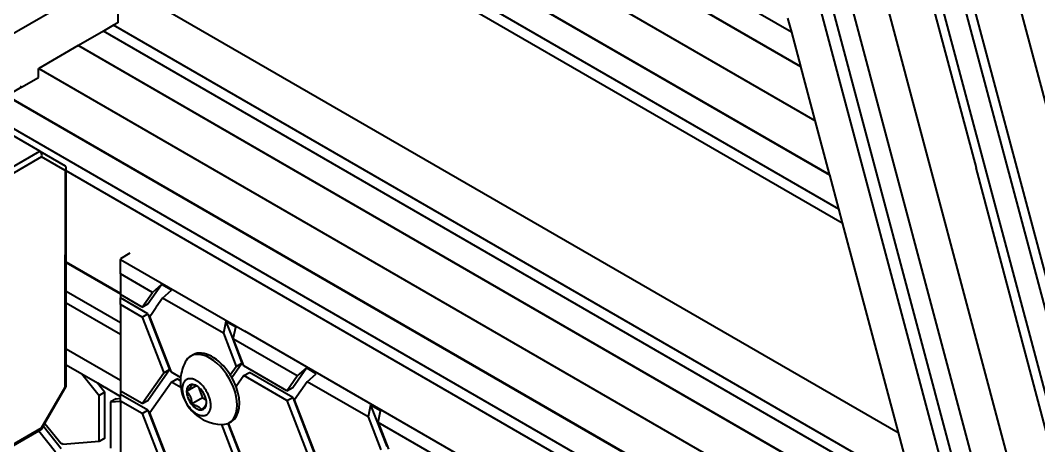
# Model space of a CAD drawing. Header units: millimetres. Extents: x 15 to 415, y 5 to 292.
# Drawn here: x 299.58 to 315.31, y 69.45 to 76.02 of the extents above; entities that cross this region are included whole.
import ezdxf

# ---------------------------------------------------------------- set-up
doc = ezdxf.new("R2010")
doc.units = ezdxf.units.MM
doc.layers.add('Geometries', color=7, linetype='Continuous')

msp = doc.modelspace()

# ---------------------------------------------------------------- linework, layer by layer
at = {"layer": 'Geometries', "linetype": 'Continuous', "lineweight": 40}
for p, q in [((316.9937, 66.1602), (300.184, 129.194)), ((317.0907, 63.9574), (299.7591, 128.9487)), ((316.3039, 63.7362), (299.0261, 128.5255)), ((315.2899, 64.3438), (298.7328, 126.4306)), ((300.3296, 126.2769), (314.3398, 73.7404)), ((315.0703, 64.4529), (298.7061, 125.8165)), ((315.6479, 64.1371), (299.2221, 125.7315)), ((300.2689, 120.6446), (315.2817, 64.3485)), ((310.9938, 91.2979), (315.4977, 74.4089)), ((311.4852, 75.8376), (293.4761, 86.2352)), ((293.4761, 85.7914), (311.6251, 75.313)), ((293.4761, 85.7861), (311.6267, 75.3068)), ((293.4761, 85.0819), (311.8487, 74.4744)), ((293.4761, 84.3777), (312.0707, 73.642)), ((293.4761, 84.3724), (312.0723, 73.6358)), ((293.4761, 83.9286), (312.2122, 73.1112)), ((293.4761, 83.7449), (312.2701, 72.8941)), ((316.8243, 66.258), (312.2485, 83.4169)), ((301.0834, 76.749), (299.3438, 75.7447)), ((301.0834, 76.6107), (313.1345, 69.653)), ((301.0834, 76.6107), (301.0834, 75.9835)), ((301.0834, 75.9835), (301.0166, 75.945)), ((311.4273, 76.0548), (311.4852, 75.8376)), ((300.8575, 75.8531), (300.4731, 75.6312)), ((301.0166, 75.945), (300.8575, 75.8531)), ((313.4144, 68.6034), (300.8575, 75.8531)), ((313.3565, 68.8206), (301.0166, 75.945)), ((311.4852, 75.8376), (311.6251, 75.313)), ((300.4686, 75.6286), (299.8587, 75.2765)), ((300.4731, 75.6312), (300.4686, 75.6286)), ((313.5559, 68.0726), (300.4686, 75.6286)), ((300.4731, 75.6312), (313.5543, 68.0788)), ((299.8587, 75.2765), (299.858, 75.276)), ((299.858, 75.1396), (299.858, 75.276)), ((299.8587, 75.2765), (313.764, 67.2483)), ((311.6251, 75.313), (311.6267, 75.3068)), ((311.6267, 75.3068), (311.8487, 74.4744)), ((299.5928, 74.9865), (299.858, 75.1396)), ((299.5928, 74.9865), (299.367, 74.8562)), ((299.5731, 75.0073), (299.5928, 74.9865)), ((299.3624, 74.8535), (314.0015, 66.4016)), ((313.986, 66.4159), (299.367, 74.8562)), ((299.8771, 73.9991), (298.8798, 74.5749)), ((298.9781, 74.6316), (314.1414, 65.8771)), ((311.8487, 74.4744), (312.0707, 73.642)), ((298.6877, 73.3123), (299.8771, 73.9991)), ((299.8771, 73.9991), (300.266, 73.7746)), ((299.903, 73.912), (298.776, 73.2613)), ((300.266, 73.7024), (299.903, 73.912)), ((300.266, 73.7024), (300.266, 72.4011)), ((300.2843, 73.6937), (300.2843, 73.7428)), ((314.1854, 65.6679), (300.2843, 73.6937)), ((300.2843, 72.2853), (300.2843, 73.6937)), ((312.0707, 73.642), (312.0723, 73.6358)), ((312.0723, 73.6358), (312.2122, 73.1112)), ((316.3767, 66.1023), (314.3398, 73.7404)), ((312.2122, 73.1112), (312.2701, 72.8941)), ((312.2701, 72.8941), (312.4921, 72.0617)), ((300.266, 70.3861), (300.266, 72.4011)), ((301.2674, 72.422), (301.1236, 72.339)), ((301.1236, 71.8007), (300.2843, 72.2853)), ((300.2843, 72.28), (300.2843, 72.2853)), ((300.2843, 72.28), (301.1236, 71.7955)), ((300.2843, 71.8362), (300.2843, 72.28)), ((301.1236, 72.339), (301.1236, 72.3288)), ((301.1236, 72.1043), (301.1236, 72.3288)), ((301.1236, 72.3288), (303.042, 71.2212)), ((301.6186, 71.8185), (301.1236, 72.1043)), ((301.1236, 72.1043), (301.1236, 71.8007)), ((312.4921, 72.0617), (313.1345, 69.653)), ((301.547, 71.642), (301.758, 71.9421)), ((301.758, 71.9421), (301.6186, 71.8185)), ((301.9111, 71.8537), (301.758, 71.9421)), ((300.2843, 71.6525), (300.2843, 71.8362)), ((300.2843, 71.8362), (301.1236, 71.3516)), ((301.1236, 71.8007), (301.1236, 71.7955)), ((301.1236, 71.7955), (301.1236, 71.7844)), ((301.1236, 71.7844), (301.1236, 71.7333)), ((301.4586, 71.591), (301.1236, 71.7844)), ((301.547, 71.4889), (301.1236, 71.7333)), ((301.1236, 71.6313), (301.1236, 71.7333)), ((301.5194, 71.6774), (301.6186, 71.8185)), ((301.7717, 71.7301), (301.6725, 71.589)), ((301.7717, 71.7301), (301.9111, 71.8537)), ((302.7123, 71.1871), (301.7717, 71.7301)), ((301.1236, 71.1679), (300.2843, 71.6525)), ((300.2843, 70.9483), (300.2843, 71.6525)), ((301.1236, 71.6313), (301.1236, 71.3516)), ((301.4586, 71.4379), (301.1236, 71.6313)), ((301.4586, 71.591), (301.5194, 71.6774)), ((301.4586, 71.591), (301.547, 71.642)), ((301.6199, 71.5142), (301.6725, 71.589)), ((301.4586, 71.4379), (301.547, 71.4889)), ((301.4586, 71.4379), (301.7929, 70.5764)), ((301.547, 71.4889), (301.8813, 70.6274)), ((301.5735, 71.4481), (301.6199, 71.5142)), ((301.9077, 70.5866), (301.5735, 71.4481)), ((301.1236, 71.3516), (301.1236, 71.1679)), ((302.7496, 71.3696), (302.7123, 71.1871)), ((302.7496, 71.3696), (302.8502, 71.1105)), ((302.9027, 71.2812), (302.7496, 71.3696)), ((302.8701, 71.122), (302.9027, 71.2812)), ((301.1236, 71.1679), (301.1236, 70.4637)), ((302.7123, 71.1871), (302.9105, 70.6762)), ((302.8502, 71.1105), (302.9989, 70.7272)), ((302.8654, 71.0987), (302.8701, 71.122)), ((316.1458, 63.6558), (303.042, 71.2212)), ((300.2843, 70.9483), (301.1236, 70.4637)), ((300.2843, 70.6982), (300.2843, 70.9483)), ((303.8537, 70.528), (302.8654, 71.0987)), ((303.0253, 70.6864), (302.8654, 71.0987)), ((302.2431, 70.8551), (302.2067, 70.8341)), ((300.2843, 70.3668), (300.2843, 70.6982)), ((300.2843, 70.6982), (300.5248, 70.5594)), ((302.8177, 70.5442), (302.9105, 70.6762)), ((302.8418, 70.5037), (302.9989, 70.7272)), ((302.9105, 70.6762), (302.9989, 70.7272)), ((303.6938, 70.3005), (303.0253, 70.6864)), ((303.7822, 70.3515), (303.9932, 70.6517)), ((303.9932, 70.6517), (303.8537, 70.528)), ((304.1463, 70.5633), (303.9932, 70.6517)), ((300.5248, 70.5594), (300.7658, 70.4203)), ((300.5248, 70.5594), (300.7901, 70.2288)), ((301.4586, 70.1009), (301.7929, 70.5764)), ((301.547, 70.1519), (301.8813, 70.6274)), ((301.7929, 70.5764), (301.8813, 70.6274)), ((302.0511, 70.5038), (301.9077, 70.5866)), ((301.9077, 70.4335), (301.9961, 70.4846)), ((302.0481, 70.4546), (301.9961, 70.4846)), ((303.0253, 70.5333), (302.9069, 70.3649)), ((303.0253, 70.5333), (303.1137, 70.5844)), ((303.6938, 70.1474), (303.0253, 70.5333)), ((303.7822, 70.1984), (303.1137, 70.5844)), ((303.6938, 70.3005), (303.8537, 70.528)), ((304.0069, 70.4396), (304.1463, 70.5633)), ((299.903, 69.7274), (300.266, 70.3562)), ((299.9555, 69.7955), (300.2834, 70.3634)), ((300.266, 70.3562), (300.266, 70.3861)), ((300.7658, 70.4203), (300.8775, 70.3558)), ((300.7658, 70.4203), (300.8785, 70.2798)), ((300.8775, 70.3558), (300.8795, 70.3546)), ((300.8795, 70.3546), (301.1236, 70.2137)), ((301.1236, 70.4637), (301.1236, 70.2943)), ((301.9077, 70.4335), (301.5735, 69.958)), ((302.0539, 70.3491), (301.9077, 70.4335)), ((302.2954, 70.3764), (302.1439, 70.289)), ((302.3254, 70.3579), (302.3906, 70.1899)), ((303.6938, 70.3005), (303.7822, 70.3515)), ((304.0069, 70.4396), (303.8087, 70.1576)), ((304.9474, 69.8966), (304.0069, 70.4396)), ((300.8785, 70.2798), (300.7901, 70.2288)), ((300.7901, 69.5178), (300.7901, 70.2288)), ((300.8785, 69.5688), (300.8785, 70.2798)), ((301.0553, 70.1777), (300.9669, 70.1267)), ((301.0553, 70.1777), (301.1236, 70.184)), ((301.1236, 70.2943), (301.1236, 70.2432)), ((301.4586, 70.1009), (301.1236, 70.2943)), ((301.547, 69.9988), (301.1236, 70.2432)), ((301.1236, 70.2137), (301.1236, 70.2432)), ((301.1236, 70.184), (301.1236, 70.2137)), ((301.1236, 70.1412), (301.1236, 70.184)), ((302.3906, 70.1899), (302.2204, 70.0917)), ((302.3906, 70.1899), (302.4454, 70.1583)), ((303.6938, 70.1474), (303.7822, 70.1984)), ((303.7822, 70.1984), (304.1164, 69.3369)), ((304.1429, 69.2961), (303.8087, 70.1576)), ((300.9669, 70.1267), (301.1236, 70.141)), ((300.9669, 70.1267), (300.9669, 69.4157)), ((301.4586, 69.9478), (301.1236, 70.1412)), ((301.1236, 70.1412), (301.1236, 70.141)), ((301.1236, 70.141), (301.1236, 69.221)), ((301.4586, 70.1009), (301.547, 70.1519)), ((303.6938, 70.1474), (304.028, 69.2859)), ((304.9848, 70.0792), (304.9474, 69.8966)), ((304.9848, 70.0792), (305.234, 69.4368)), ((305.1379, 69.9908), (304.9848, 70.0792)), ((301.4586, 69.9478), (301.547, 69.9988)), ((301.4586, 69.9478), (301.7929, 69.0863)), ((301.547, 69.9988), (301.8813, 69.1373)), ((301.9077, 69.0965), (301.5735, 69.958)), ((304.9474, 69.8966), (305.1456, 69.3857)), ((305.1005, 69.8082), (305.1379, 69.9908)), ((299.117, 69.2736), (299.903, 69.7274)), ((299.8584, 69.6806), (299.903, 69.7063)), ((299.9055, 69.7087), (299.9304, 69.752)), ((299.9304, 69.752), (299.9555, 69.7955)), ((299.9304, 69.752), (300.2056, 69.41)), ((299.9555, 69.7955), (300.2056, 69.4847)), ((302.6808, 69.7781), (302.9105, 69.1861)), ((302.7819, 69.7962), (302.9989, 69.2371)), ((303.0253, 69.1963), (302.7909, 69.8005)), ((302.8004, 69.8057), (302.8369, 69.8267)), ((306.0889, 69.2376), (305.1005, 69.8082)), ((305.1005, 69.8082), (305.2605, 69.396)), ((299.1353, 69.263), (299.8584, 69.6806)), ((299.8584, 69.6806), (300.1172, 69.359)), ((300.8785, 69.5688), (300.7901, 69.5178)), ((313.1345, 69.653), (313.3565, 68.8206)), ((300.2056, 69.4847), (300.2194, 69.4859)), ((300.2333, 69.4687), (300.2194, 69.4859)), ((300.7901, 69.5178), (300.2333, 69.4687))]:
    msp.add_line(p, q, dxfattribs=at)
at = {"layer": 'Geometries', "linetype": 'Continuous', "lineweight": 40, "flags": 128}
for points in [[(302.5179, 70.073), (302.5177, 70.0833), (302.5172, 70.0939), (302.5163, 70.1049), (302.515, 70.1162), (302.5133, 70.1278), (302.5112, 70.1395), (302.5087, 70.1514), (302.5057, 70.1635), (302.5024, 70.1759), (302.4981, 70.1901), (302.4932, 70.2044), (302.4878, 70.2189), (302.4819, 70.2334), (302.4755, 70.2479), (302.4685, 70.2624), (302.4611, 70.2767), (302.4532, 70.2908), (302.4449, 70.3047), (302.4362, 70.3183), (302.4272, 70.3315), (302.4179, 70.3443), (302.4083, 70.3567), (302.3984, 70.3686), (302.3884, 70.38), (302.3783, 70.3909), (302.3691, 70.4001), (302.3599, 70.4088), (302.3507, 70.4171), (302.3414, 70.4248), (302.3322, 70.4321), (302.3233, 70.4387), (302.3144, 70.4449), (302.3056, 70.4505), (302.2969, 70.4557), (302.2881, 70.4606), (302.2792, 70.4652), (302.2701, 70.4693), (302.261, 70.4731), (302.2518, 70.4764), (302.2427, 70.4792), (302.2337, 70.4816), (302.2246, 70.4834), (302.2156, 70.4848), (302.2055, 70.4857), (302.1955, 70.4858), (302.1856, 70.4853), (302.176, 70.484), (302.1667, 70.4819), (302.1577, 70.4791), (302.149, 70.4755), (302.1407, 70.4712), (302.1328, 70.4662), (302.1254, 70.4604), (302.1184, 70.454), (302.112, 70.447), (302.1061, 70.4393), (302.1007, 70.4311), (302.0958, 70.4223), (302.0915, 70.4131), (302.0881, 70.4045), (302.0851, 70.3956), (302.0826, 70.3863), (302.0805, 70.3769), (302.0788, 70.3673), (302.0776, 70.3576), (302.0767, 70.3479), (302.0761, 70.3381), (302.076, 70.3282), (302.0762, 70.3179), (302.0767, 70.3072), (302.0776, 70.2963), (302.0789, 70.2849), (302.0806, 70.2733), (302.0827, 70.2617), (302.0852, 70.2497), (302.0882, 70.2376), (302.0915, 70.2253), (302.0958, 70.2111), (302.1007, 70.1967), (302.1061, 70.1822), (302.112, 70.1677), (302.1184, 70.1532), (302.1254, 70.1388), (302.1328, 70.1245), (302.1407, 70.1104), (302.149, 70.0965), (302.1577, 70.0829), (302.1667, 70.0697), (302.176, 70.0568), (302.1856, 70.0444), (302.1955, 70.0325), (302.2055, 70.0211), (302.2156, 70.0103), (302.2248, 70.0011), (302.234, 69.9923), (302.2432, 69.9841), (302.2525, 69.9763), (302.2617, 69.9691), (302.2706, 69.9624), (302.2795, 69.9563), (302.2883, 69.9506), (302.2969, 69.9454), (302.3058, 69.9405), (302.3147, 69.936), (302.3238, 69.9318), (302.3329, 69.9281), (302.3421, 69.9247), (302.3512, 69.9219), (302.3602, 69.9196), (302.3693, 69.9177), (302.3783, 69.9164), (302.3884, 69.9155), (302.3984, 69.9153), (302.4083, 69.9159), (302.4179, 69.9172), (302.4272, 69.9193), (302.4362, 69.9221), (302.4449, 69.9256), (302.4532, 69.9299), (302.4611, 69.935), (302.4685, 69.9407), (302.4755, 69.9471), (302.4819, 69.9542), (302.4878, 69.9618), (302.4932, 69.9701), (302.4981, 69.9788), (302.5024, 69.988), (302.5058, 69.9967), (302.5088, 70.0056), (302.5113, 70.0148), (302.5134, 70.0242), (302.5151, 70.0339), (302.5163, 70.0435), (302.5172, 70.0533), (302.5178, 70.0631), (302.5179, 70.073)], [(302.2204, 70.3979), (302.2203, 70.3947), (302.2199, 70.3915), (302.2192, 70.3883), (302.2184, 70.385), (302.2172, 70.3816), (302.2159, 70.3782), (302.2139, 70.3739), (302.2116, 70.3695), (302.209, 70.365), (302.206, 70.3602), (302.2026, 70.3553), (302.1989, 70.3501), (302.1948, 70.3447), (302.1902, 70.339), (302.1852, 70.333), (302.1797, 70.3267), (302.1748, 70.3212), (302.1694, 70.3154), (302.1637, 70.3093), (302.1576, 70.3029), (302.151, 70.2961), (302.1439, 70.289)], [(302.2431, 70.393), (302.2412, 70.3935), (302.2311, 70.3957), (302.2204, 70.3979)], [(302.2954, 70.3764), (302.2943, 70.3769), (302.2856, 70.3803), (302.2764, 70.3836), (302.2683, 70.3862), (302.2598, 70.3887), (302.2508, 70.3911), (302.2431, 70.393)], [(302.3074, 70.3709), (302.3024, 70.3733), (302.2954, 70.3764)], [(302.1439, 70.289), (302.151, 70.2817), (302.1576, 70.2744), (302.1637, 70.2673), (302.1694, 70.2602), (302.1748, 70.2531), (302.1797, 70.246), (302.1852, 70.2374), (302.1902, 70.2288), (302.1948, 70.2201), (302.1989, 70.2112), (302.2026, 70.2022), (302.206, 70.1929), (302.209, 70.1834), (302.2116, 70.1735), (302.2139, 70.1633), (302.2159, 70.1527), (302.2172, 70.1436), (302.2184, 70.1341), (302.2192, 70.1242), (302.2199, 70.1138), (302.2203, 70.103), (302.2204, 70.0917)], [(302.2204, 70.0917), (302.2311, 70.0895), (302.2412, 70.0873), (302.2508, 70.0849), (302.2598, 70.0825), (302.2683, 70.08), (302.2764, 70.0774), (302.2856, 70.0741), (302.2943, 70.0707), (302.3024, 70.0671), (302.3102, 70.0633), (302.3175, 70.0593)], [(302.3175, 70.0593), (302.3244, 70.0551), (302.3309, 70.0507), (302.3372, 70.0459), (302.3431, 70.0409), (302.3488, 70.0356), (302.3533, 70.031), (302.3576, 70.026), (302.3618, 70.0208), (302.3659, 70.0153), (302.3697, 70.0095), (302.3735, 70.0033)], [(302.3735, 70.0033), (302.3806, 70.0104), (302.3872, 70.0172), (302.3934, 70.0236), (302.3991, 70.0297), (302.4044, 70.0355), (302.4093, 70.0411), (302.4148, 70.0474), (302.4198, 70.0533), (302.4244, 70.059), (302.4285, 70.0644), (302.4323, 70.0696), (302.4356, 70.0745), (302.4386, 70.0793), (302.4413, 70.0838), (302.4436, 70.0883), (302.4455, 70.0925), (302.4469, 70.096), (302.448, 70.0993), (302.4489, 70.1026), (302.4495, 70.1059), (302.4499, 70.1091), (302.45, 70.1122)]]:
    msp.add_lwpolyline(points, dxfattribs=at)
at = {"layer": 'Geometries', "linetype": 'Continuous', "lineweight": 40}
for start, end in [(152.52098, 174.30586), (174.30586, 178.58655), (178.58655, 187.75178), (187.75178, 267.47901)]:
    msp.add_arc((302.7087, 70.4383), 0.6608, start, end, dxfattribs=at)
for centre, major_axis, ratio, start_param, end_param in [((299.8588, 73.9375), (0, 0.0667), 0.7174389, 4.3196899, 5.8904862), ((300.2218, 73.7279), (-0.0577, -0.0333), 0.7174389, 2.7488936, 3.5342917), ((300.2218, 73.7279), (-0.0577, -0.0333), 0.7174389, 1.9634954, 2.7488936), ((302.54, 70.3409), (0.2969, -0.5142), 0.5773502, 1.6335059, 3.1415927), ((302.5036, 70.3199), (0.2969, -0.5142), 0.5773502, 3.1415927, 3.4943092), ((302.5036, 70.3199), (0.2969, -0.5142), 0.5773502, 0, 3.1415927), ((302.54, 70.3409), (0.2969, -0.5142), 0.5773502, 1.5541774, 1.6335059), ((302.54, 70.3409), (0.2969, -0.5142), 0.5773502, 1.2932502, 1.5541774), ((300.2218, 70.3817), (0.0623, -0.0167), 0.3178372, 5.5827464, 6.1982261), ((300.2218, 70.3817), (0.0623, -0.0167), 0.3178372, 6.1982261, 6.3681445), ((302.2969, 70.2006), (0.1083, -0.1875), 0.5773502, 2.8797933, 3.9269909), ((302.2969, 70.2006), (0.1083, -0.1875), 0.5773502, 2.2881813, 2.8797933), ((302.2969, 70.2006), (0.1083, -0.1875), 0.5773502, 2.169344, 2.2881813), ((302.2969, 70.2006), (0.1083, -0.1875), 0.5773502, 1.8325958, 2.169344), ((302.54, 70.3409), (0.2969, -0.5142), 0.5773502, 0, 1.2932502), ((302.2969, 70.2006), (0.1083, -0.1875), 0.5773502, 3.9269909, 4.9741884), ((302.2969, 70.2006), (0.1083, -0.1875), 0.5773502, 1.0333036, 1.8325958), ((302.2969, 70.2006), (0.1083, -0.1875), 0.5773502, 0.7853982, 1.0333036), ((302.2969, 70.2006), (0.1083, -0.1875), 0.5773502, 4.9741884, 6.021386), ((302.2969, 70.2006), (0.1083, -0.1875), 0.5773502, 6.021386, 7.0685835), ((299.8588, 69.7529), (-0.0456, 0.0456), 0.3178372, 3.2265519, 3.8420316), ((299.8588, 69.7529), (-0.0456, 0.0456), 0.3178372, 3.0566334, 3.2265519), ((302.5036, 70.3199), (0.2969, -0.5142), 0.5773502, 5.9304688, 5.9336278), ((302.5036, 70.3199), (0.2969, -0.5142), 0.5773502, 5.9336278, 6.2226814), ((302.5036, 70.3199), (0.2969, -0.5142), 0.5773502, 6.2226814, 6.2515488), ((302.5036, 70.3199), (0.2969, -0.5142), 0.5773502, 6.2515488, 6.2831853)]:
    msp.add_ellipse(centre, major_axis=major_axis, ratio=ratio, start_param=start_param, end_param=end_param, dxfattribs=at)

doc.saveas('drawing.dxf')
